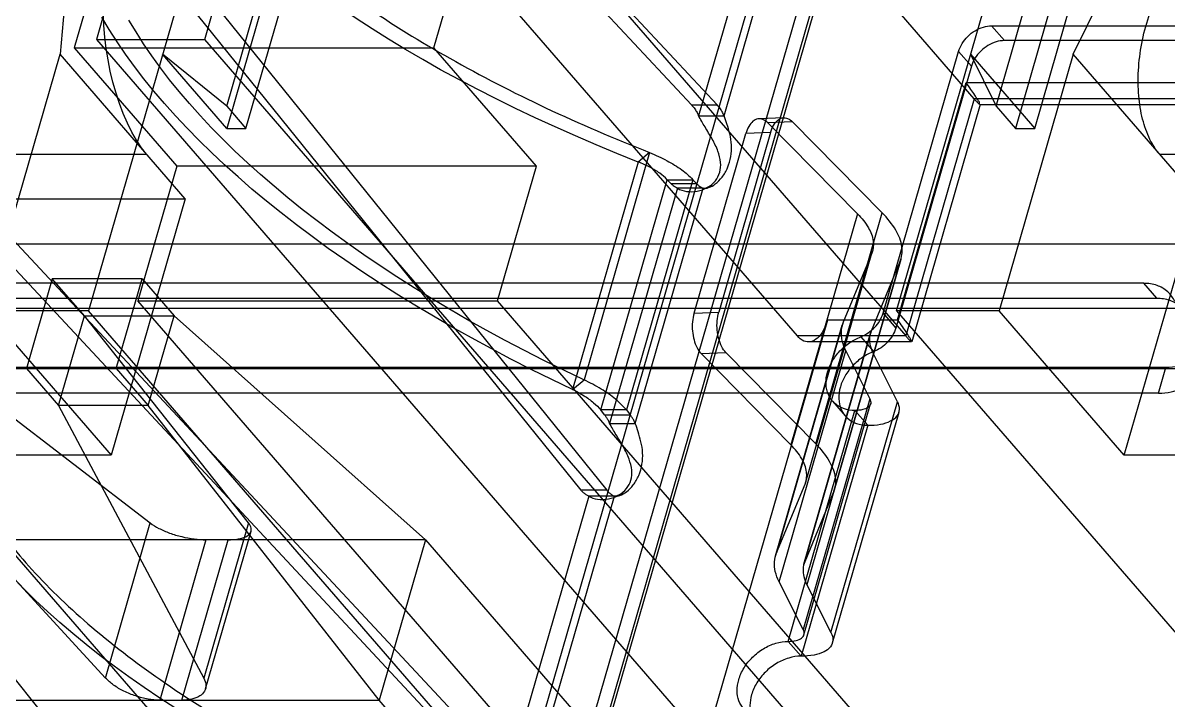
# Model space of a CAD drawing. Header units: millimetres. Extents: x -1 to 407, y -1 to 283.
# Drawn here: x 200.304 to 202.238, y 179.577 to 180.721 of the extents above; entities that cross this region are included whole.
import ezdxf

# ---------------------------------------------------------------- set-up
doc = ezdxf.new("R2010")
doc.units = ezdxf.units.MM
doc.header["$LTSCALE"] = 23.1
doc.linetypes.add('DASHED', pattern=[0.2, 0.1, -0.1])
doc.layers.get('0').update_dxf_attribs({"linetype": 'CONTINUOUS'})

msp = doc.modelspace()

# ---------------------------------------------------------------- linework, layer by layer
at = {"color": 6, "linetype": 'Continuous'}
for p, q in [((201.9103, 180.5925), (200.9144, 181.7425)), ((200.6864, 181.7027), (200.3908, 180.6786)), ((200.7902, 181.5335), (200.4152, 180.2345)), ((201.7792, 180.2345), (202.1542, 181.5335)), ((200.5748, 181.503), (201.4333, 180.582)), ((201.4766, 180.582), (200.6181, 181.503)), ((200.6158, 181.342), (200.4283, 180.6925)), ((200.6113, 180.6925), (200.7988, 181.342)), ((201.6118, 180.192), (200.6158, 181.342)), ((200.7988, 181.342), (201.7947, 180.192)), ((200.6485, 180.58), (200.786, 181.0563)), ((200.8495, 178.395), (201.6182, 181.058)), ((201.9475, 180.58), (202.085, 181.0563)), ((201.5772, 181.0222), (201.4449, 180.5638)), ((201.4882, 180.5638), (201.6205, 181.0222)), ((200.3958, 180.9923), (200.367, 180.6675)), ((202.0774, 180.6675), (202.2361, 180.9923)), ((201.2466, 179.9317), (200.4178, 180.9591)), ((200.4611, 180.9591), (201.2899, 179.9317)), ((201.6969, 180.9556), (200.9469, 178.3575)), ((200.9981, 180.6786), (201.07, 180.9276)), ((201.9398, 180.7157), (201.9614, 180.6907)), ((200.4283, 180.6925), (201.4243, 179.5425)), ((200.4283, 180.6925), (200.6113, 180.6925)), ((201.6072, 179.5425), (200.6113, 180.6925)), ((200.3908, 180.6786), (200.564, 180.4786)), ((200.3908, 180.6786), (200.9981, 180.6786)), ((201.1713, 180.4786), (200.9981, 180.6786)), ((200.242, 180.2345), (200.367, 180.6675)), ((200.5781, 180.4237), (200.367, 180.6675)), ((200.6485, 180.5425), (200.5402, 180.6675)), ((200.6485, 180.58), (200.5402, 180.6675)), ((201.884, 180.6724), (201.9056, 180.6474)), ((201.9042, 180.6675), (202.0125, 180.5425)), ((201.9042, 180.6675), (201.9475, 180.58)), ((202.0774, 180.6675), (201.9524, 180.2345)), ((202.2885, 180.4237), (202.0774, 180.6675)), ((201.781, 180.2194), (201.8966, 180.62)), ((201.8966, 180.62), (204.6051, 180.62)), ((200.6485, 180.58), (200.6809, 180.5425)), ((201.4333, 180.582), (201.4766, 180.582)), ((201.9103, 180.5925), (201.7947, 180.192)), ((201.9206, 180.5828), (201.805, 180.1822)), ((204.4889, 180.5925), (201.9103, 180.5925)), ((204.5164, 180.5825), (201.9204, 180.5825)), ((201.9475, 180.58), (201.98, 180.5425)), ((201.4449, 180.5638), (201.4882, 180.5638)), ((201.5891, 180.5604), (201.5474, 180.5587)), ((201.6036, 180.5538), (201.5619, 180.5521)), ((201.5619, 180.5521), (201.7135, 180.398)), ((201.7552, 180.3997), (201.6036, 180.5538)), ((201.4373, 180.2306), (201.5248, 180.5337)), ((201.5666, 180.5354), (201.4791, 180.2323)), ((201.5666, 180.5354), (201.5248, 180.5337)), ((201.3624, 180.5017), (201.2516, 180.1178)), ((201.3624, 180.5017), (201.3432, 180.4856)), ((200.2317, 180.4987), (200.5132, 180.4987)), ((201.3432, 180.4856), (201.2324, 180.1017)), ((202.2236, 180.4987), (202.505, 180.4987)), ((200.564, 180.4786), (200.4984, 180.2513)), ((201.1713, 180.4786), (200.564, 180.4786)), ((201.1057, 180.2513), (201.1713, 180.4786)), ((201.2798, 180.0671), (201.3921, 180.4559)), ((201.4095, 180.4413), (201.2949, 180.0442)), ((201.4354, 180.4559), (201.3231, 180.0671)), ((201.3382, 180.0442), (201.4528, 180.4413)), ((201.3921, 180.4559), (201.3988, 180.4488)), ((201.3921, 180.4559), (201.4354, 180.4559)), ((201.4421, 180.4488), (201.3988, 180.4488)), ((201.4528, 180.4413), (201.4095, 180.4413)), ((201.4421, 180.4488), (201.4354, 180.4559)), ((199.869, 180.4237), (200.5781, 180.4237)), ((200.5781, 180.4237), (200.4531, 179.9907)), ((202.1635, 179.9907), (202.2885, 180.4237)), ((201.7135, 180.398), (201.601, 180.0083)), ((201.6427, 180.01), (201.7552, 180.3997)), ((202.564, 180.347), (199.4355, 180.347)), ((200.2436, 180.3555), (201.1028, 179.4336)), ((201.1461, 179.4336), (200.2869, 180.3555)), ((201.6249, 179.942), (201.7374, 180.3317)), ((201.6263, 179.946), (201.7388, 180.3357)), ((201.7374, 180.3317), (201.6891, 180.2155)), ((201.785, 180.3169), (201.6725, 179.9272)), ((201.6743, 179.9322), (201.7868, 180.3219)), ((201.7368, 180.2007), (201.785, 180.3169)), ((200.3539, 180.2884), (200.3102, 180.1369)), ((200.4081, 180.2259), (200.3539, 180.2884)), ((200.5055, 180.2884), (200.3539, 180.2884)), ((200.4617, 180.1369), (200.5055, 180.2884)), ((200.5055, 180.2884), (200.5596, 180.2259)), ((202.1968, 180.2809), (199.6636, 180.2809)), ((202.2184, 180.2559), (202.1968, 180.2809)), ((199.6853, 180.2559), (202.2184, 180.2559)), ((201.4835, 179.1138), (200.4984, 180.2513)), ((200.4984, 180.2513), (201.1057, 180.2513)), ((202.0908, 179.1138), (201.1057, 180.2513)), ((199.3177, 180.2387), (202.6194, 180.2387)), ((200.242, 180.2345), (200.4531, 179.9907)), ((200.4152, 180.2345), (200.242, 180.2345)), ((201.6385, 178.822), (200.4152, 180.2345)), ((201.4373, 180.2306), (201.4791, 180.2323)), ((201.7564, 180.2304), (201.778, 180.2054)), ((201.7792, 180.2345), (203.0025, 178.822)), ((201.9524, 180.2345), (201.7792, 180.2345)), ((202.1635, 179.9907), (201.9524, 180.2345)), ((200.0638, 180.2259), (200.5193, 179.8763)), ((200.3643, 180.0744), (200.4081, 180.2259)), ((200.6853, 179.8763), (200.4081, 180.2259)), ((200.4081, 180.2259), (200.5596, 180.2259)), ((200.5159, 180.0744), (200.5596, 180.2259)), ((200.5596, 180.2259), (200.9838, 179.848)), ((201.438, 179.44), (201.663, 180.2194)), ((201.5749, 179.8208), (201.6874, 180.2105)), ((201.6891, 180.2155), (201.5766, 179.8258)), ((201.663, 180.2194), (201.781, 180.2194)), ((201.7947, 180.192), (201.6118, 180.192)), ((201.6229, 179.807), (201.7354, 180.1967)), ((201.6243, 179.811), (201.7368, 180.2007)), ((201.7189, 180.1907), (201.7406, 180.1657)), ((201.8047, 180.1819), (201.6305, 180.1819)), ((201.4494, 180.1624), (201.4911, 180.1641)), ((201.601, 180.0083), (201.4494, 180.1624)), ((201.4911, 180.1641), (201.6427, 180.01)), ((201.581, 179.7771), (201.6935, 180.1668)), ((201.7403, 180.1617), (201.6278, 179.772)), ((201.6935, 180.1668), (201.7341, 180.0861)), ((201.781, 180.081), (201.7403, 180.1617)), ((202.6331, 180.1363), (199.3314, 180.1363)), ((202.2341, 180.1388), (199.701, 180.1388)), ((200.3102, 180.1369), (200.3643, 180.0744)), ((200.3102, 180.1369), (200.4617, 180.1369)), ((200.4617, 180.1369), (200.5159, 180.0744)), ((202.2216, 180.0955), (202.2341, 180.1388)), ((201.2324, 180.1017), (201.2516, 180.1178)), ((202.2216, 180.0955), (199.6885, 180.0955)), ((200.4438, 179.6146), (200.0201, 180.0744)), ((200.3643, 180.0744), (200.6098, 179.6146)), ((200.5159, 180.0744), (200.3643, 180.0744)), ((200.9057, 179.5773), (200.5159, 180.0744)), ((201.7341, 180.0861), (201.6216, 179.6964)), ((201.6229, 179.6876), (201.7354, 180.0773)), ((201.6685, 179.6913), (201.781, 180.081)), ((201.671, 180.0821), (201.6927, 180.0571)), ((201.2862, 180.059), (201.2798, 180.0671)), ((201.3231, 180.0671), (201.2798, 180.0671)), ((201.2862, 180.059), (201.3296, 180.059)), ((201.3231, 180.0671), (201.3296, 180.059)), ((201.6709, 179.6738), (201.7834, 180.0635)), ((201.709, 180.0662), (201.7306, 180.0412)), ((201.2949, 180.0442), (201.3382, 180.0442)), ((200.4531, 179.9907), (199.744, 179.9907)), ((202.8726, 179.9907), (202.1635, 179.9907)), ((201.5766, 179.8258), (201.6249, 179.942)), ((201.2595, 179.9217), (201.1136, 179.4163)), ((201.1569, 179.4163), (201.3028, 179.9217)), ((201.2899, 179.9317), (201.2466, 179.9317)), ((201.3028, 179.9217), (201.2595, 179.9217)), ((201.6725, 179.9272), (201.6243, 179.811)), ((200.4438, 179.6146), (200.5193, 179.8763)), ((200.6853, 179.8763), (200.6098, 179.6146)), ((200.6127, 179.5963), (200.6895, 179.8624)), ((200.9838, 179.848), (200.2694, 179.848)), ((200.7673, 179.273), (200.2694, 179.8479)), ((200.6134, 179.848), (200.5353, 179.5773)), ((200.5724, 179.5773), (200.6506, 179.848)), ((200.9838, 179.848), (200.9057, 179.5773)), ((200.9838, 179.848), (201.4818, 179.273)), ((200.1299, 179.8116), (200.9597, 178.783)), ((201.6216, 179.6964), (201.581, 179.7771)), ((201.6278, 179.772), (201.6685, 179.6913)), ((201.6181, 179.6515), (201.5965, 179.6765)), ((200.1912, 179.5773), (200.9057, 179.5773)), ((201.4037, 179.0023), (200.9057, 179.5773))]:
    msp.add_line(p, q, dxfattribs=at)
at = {"color": 4, "linetype": 'DASHED'}
msp.add_line((195.8282, 163.0326), (201.101, 181.2981), dxfattribs=at)
at = {"color": 7, "linetype": 'Continuous'}
for p, q in [((200.786, 181.0188), (200.6485, 180.5425)), ((200.6809, 180.5425), (200.8184, 181.0188)), ((202.1175, 181.0188), (201.98, 180.5425)), ((202.0125, 180.5425), (202.15, 181.0188)), ((201.6854, 180.9972), (200.9292, 178.3775)), ((200.9508, 178.3525), (201.7071, 180.9722)), ((201.9398, 180.7157), (204.6461, 180.7157)), ((204.6678, 180.6907), (201.9614, 180.6907)), ((201.7564, 180.2304), (201.884, 180.6724)), ((201.9056, 180.6474), (201.778, 180.2054)), ((200.6485, 180.5425), (200.6809, 180.5425)), ((201.98, 180.5425), (202.0125, 180.5425)), ((201.5965, 179.6765), (201.709, 180.0662)), ((201.7306, 180.0412), (201.6181, 179.6515))]:
    msp.add_line(p, q, dxfattribs=at)
at = {"color": 6, "linetype": 'Continuous'}
for points in [[(201.4561, 180.4412), (201.4537, 180.4409), (201.4566, 180.4418), (201.4626, 180.4445), (201.4652, 180.4462)], [(201.3061, 179.9216), (201.3037, 179.9214), (201.3065, 179.9222), (201.3126, 179.9249), (201.3152, 179.9266)]]:
    msp.add_lwpolyline(points, dxfattribs=at)
at = {"color": 6, "linetype": 'Continuous', "extrusion": (0, 0, -1)}
for centre, major_axis, ratio, start_param, end_param in [((201.92, 180.9681), (-1.4564, 0.3624), 0.423626, 5.012153, 5.860427), ((200.5285, 180.672), (-0.0359, 0.1995), 0.402532, -2.545686, -0.974891), ((201.8091, 180.5842), (-1.4252, 0.4706), 0.441408, -1.303516, -0.455242), ((201.8091, 180.5842), (-1.3777, 0.4549), 0.441408, 4.979669, 5.827943), ((201.5887, 179.8206), (-1.4564, 0.3624), 0.423626, -1.271033, -0.422759), ((201.4779, 179.4367), (-1.4252, 0.4706), 0.441408, -1.303516, -0.455242)]:
    msp.add_ellipse(centre, major_axis=major_axis, ratio=ratio, start_param=start_param, end_param=end_param, dxfattribs=at)
at = {"color": 6, "linetype": 'Continuous'}
for points, knots in [([(200.656, 180.9396), (200.6875, 180.9055), (200.7595, 180.8382), (200.8835, 180.7454), (201.0275, 180.6568), (201.1886, 180.5741), (201.303, 180.525), (201.3624, 180.5017)], [0, 0, 0, 0, 0.166516, 0.351845, 0.554284, 0.77135, 1, 1, 1, 1]), ([(202.2236, 180.4987), (202.217, 180.5063), (202.205, 180.5253), (202.1933, 180.5589), (202.1871, 180.5984), (202.1867, 180.6414), (202.1924, 180.6864), (202.2038, 180.7306), (202.2152, 180.7588), (202.2216, 180.772)], [0, 0, 0, 0, 0.105161, 0.232012, 0.371942, 0.522252, 0.681846, 0.846469, 1, 1, 1, 1]), ([(201.9103, 180.5925), (201.9116, 180.5911), (201.9139, 180.5883), (201.9165, 180.5859), (201.9199, 180.5817), (201.9191, 180.5881), (201.9155, 180.5916), (201.911, 180.5997), (201.9043, 180.6089), (201.8994, 180.6161), (201.8966, 180.62)], [0, 0, 0, 0, 0.100311, 0.177137, 0.228834, 0.284454, 0.387218, 0.542318, 0.748529, 1, 1, 1, 1]), ([(201.4333, 180.582), (201.4349, 180.5804), (201.4378, 180.5768), (201.4417, 180.5707), (201.4438, 180.5662), (201.4449, 180.5638)], [0, 0, 0, 0, 0.303776, 0.637359, 1, 1, 1, 1]), ([(201.4882, 180.5638), (201.4871, 180.5662), (201.485, 180.5707), (201.4811, 180.5768), (201.4782, 180.5804), (201.4766, 180.582)], [0, 0, 0, 0, 0.362641, 0.696224, 1, 1, 1, 1]), ([(201.4095, 180.4413), (201.414, 180.4386), (201.4252, 180.4351), (201.443, 180.4356), (201.4603, 180.4417), (201.474, 180.453), (201.4819, 180.4682), (201.4831, 180.486), (201.478, 180.5052), (201.4681, 180.5249), (201.4562, 180.5443), (201.4483, 180.5574), (201.4449, 180.5638)], [0, 0, 0, 0, 0.083232, 0.17913, 0.276517, 0.36648, 0.451411, 0.539602, 0.641056, 0.759817, 0.885225, 1, 1, 1, 1]), ([(201.4528, 180.4413), (201.4558, 180.4408), (201.4634, 180.4423), (201.4745, 180.4489), (201.4859, 180.4603), (201.4948, 180.4762), (201.5002, 180.4948), (201.5012, 180.5143), (201.4982, 180.5328), (201.4934, 180.5491), (201.4898, 180.5592), (201.4882, 180.5638)], [0, 0, 0, 0, 0.06198, 0.151089, 0.2617, 0.387031, 0.519759, 0.6525, 0.781417, 0.900833, 1, 1, 1, 1]), ([(201.5619, 180.5521), (201.5596, 180.5544), (201.5544, 180.5583), (201.5447, 180.5593), (201.5359, 180.5545), (201.5291, 180.5455), (201.5261, 180.5379), (201.5248, 180.5337)], [0, 0, 0, 0, 0.191676, 0.358127, 0.533782, 0.745515, 1, 1, 1, 1]), ([(201.5666, 180.5354), (201.5678, 180.5396), (201.5708, 180.5472), (201.5776, 180.5562), (201.5864, 180.561), (201.5962, 180.56), (201.6013, 180.5561), (201.6036, 180.5538)], [0, 0, 0, 0, 0.254513, 0.466253, 0.641903, 0.808345, 1, 1, 1, 1]), ([(201.3624, 180.5017), (201.3725, 180.4977), (201.3912, 180.489), (201.4159, 180.4739), (201.4297, 180.4621), (201.4354, 180.4559)], [0, 0, 0, 0, 0.374757, 0.712137, 1, 1, 1, 1]), ([(201.3921, 180.4559), (201.3883, 180.4599), (201.379, 180.4676), (201.3625, 180.4775), (201.3499, 180.483), (201.3432, 180.4856)], [0, 0, 0, 0, 0.286977, 0.624422, 1, 1, 1, 1]), ([(201.4095, 180.4413), (201.4082, 180.4418), (201.4057, 180.443), (201.4021, 180.4456), (201.3999, 180.4477), (201.3988, 180.4488)], [0, 0, 0, 0, 0.310646, 0.64253, 1, 1, 1, 1]), ([(201.4421, 180.4488), (201.4432, 180.4477), (201.4454, 180.4456), (201.449, 180.443), (201.4515, 180.4418), (201.4528, 180.4413)], [0, 0, 0, 0, 0.35747, 0.689354, 1, 1, 1, 1]), ([(201.7135, 180.398), (201.7205, 180.391), (201.7319, 180.377), (201.7416, 180.3536), (201.74, 180.3381), (201.7374, 180.3317)], [0, 0, 0, 0, 0.400676, 0.723335, 1, 1, 1, 1]), ([(201.785, 180.3169), (201.7883, 180.3248), (201.7903, 180.3442), (201.7782, 180.3735), (201.7639, 180.3909), (201.7552, 180.3997)], [0, 0, 0, 0, 0.276665, 0.599324, 1, 1, 1, 1]), ([(202.2489, 180.25), (202.2461, 180.2562), (202.2379, 180.2679), (202.2189, 180.2788), (202.2043, 180.2809), (202.1968, 180.2809)], [0, 0, 0, 0, 0.320246, 0.647242, 1, 1, 1, 1]), ([(202.2184, 180.2559), (202.2259, 180.2559), (202.2406, 180.2538), (202.2595, 180.2429), (202.2678, 180.2312), (202.2706, 180.225)], [0, 0, 0, 0, 0.352758, 0.679754, 1, 1, 1, 1]), ([(201.4373, 180.2306), (201.436, 180.2258), (201.4342, 180.2157), (201.4342, 180.2004), (201.4368, 180.1856), (201.4416, 180.1726), (201.4466, 180.1652), (201.4494, 180.1624)], [0, 0, 0, 0, 0.207174, 0.424034, 0.636628, 0.831796, 1, 1, 1, 1]), ([(201.4911, 180.1641), (201.4883, 180.1669), (201.4834, 180.1743), (201.4785, 180.1873), (201.476, 180.2021), (201.4759, 180.2174), (201.4777, 180.2275), (201.4791, 180.2323)], [0, 0, 0, 0, 0.168226, 0.36341, 0.576006, 0.792853, 1, 1, 1, 1]), ([(201.663, 180.2194), (201.6612, 180.2131), (201.6568, 180.2019), (201.6473, 180.1885), (201.6351, 180.181), (201.6215, 180.1826), (201.6148, 180.1885), (201.6118, 180.192)], [0, 0, 0, 0, 0.265761, 0.482512, 0.655126, 0.813504, 1, 1, 1, 1]), ([(201.6891, 180.2155), (201.6871, 180.2107), (201.6847, 180.2001), (201.6865, 180.1832), (201.6907, 180.1723), (201.6935, 180.1668)], [0, 0, 0, 0, 0.308646, 0.63479, 1, 1, 1, 1]), ([(201.7947, 180.192), (201.796, 180.1906), (201.7983, 180.1878), (201.8009, 180.1854), (201.8043, 180.1812), (201.8035, 180.1875), (201.7998, 180.1911), (201.7953, 180.1992), (201.7887, 180.2084), (201.7838, 180.2156), (201.781, 180.2194)], [0, 0, 0, 0, 0.100311, 0.177137, 0.228834, 0.284454, 0.387218, 0.542318, 0.748529, 1, 1, 1, 1]), ([(201.7403, 180.1617), (201.7381, 180.1661), (201.7347, 180.1748), (201.7333, 180.1883), (201.7352, 180.1968), (201.7368, 180.2007)], [0, 0, 0, 0, 0.36521, 0.691354, 1, 1, 1, 1]), ([(202.2797, 180.1567), (202.2781, 180.1528), (202.2706, 180.1453), (202.2542, 180.1399), (202.2413, 180.1388), (202.2341, 180.1388)], [0, 0, 0, 0, 0.249403, 0.578932, 1, 1, 1, 1]), ([(201.3231, 180.0671), (201.3177, 180.0737), (201.3043, 180.0867), (201.2801, 180.1035), (201.2615, 180.1132), (201.2516, 180.1178)], [0, 0, 0, 0, 0.29144, 0.628564, 1, 1, 1, 1]), ([(202.2216, 180.0955), (202.2288, 180.0955), (202.2417, 180.0966), (202.2581, 180.102), (202.2656, 180.1095), (202.2672, 180.1134)], [0, 0, 0, 0, 0.421068, 0.750597, 1, 1, 1, 1]), ([(201.2324, 180.1017), (201.239, 180.0986), (201.2513, 180.0919), (201.2674, 180.0804), (201.2763, 180.0716), (201.2798, 180.0671)], [0, 0, 0, 0, 0.370601, 0.707661, 1, 1, 1, 1]), ([(201.7341, 180.0861), (201.7354, 180.0837), (201.7368, 180.0781), (201.7312, 180.0705), (201.7213, 180.0669), (201.7134, 180.0662), (201.709, 180.0662)], [0, 0, 0, 0, 0.2064, 0.400201, 0.657218, 1, 1, 1, 1]), ([(201.7306, 180.0412), (201.7379, 180.0412), (201.7512, 180.0421), (201.7684, 180.0471), (201.7808, 180.0556), (201.7856, 180.0686), (201.7829, 180.077), (201.781, 180.081)], [0, 0, 0, 0, 0.27883, 0.505034, 0.681047, 0.831325, 1, 1, 1, 1]), ([(201.2862, 180.059), (201.2874, 180.0576), (201.2895, 180.0546), (201.2924, 180.0496), (201.2941, 180.0461), (201.2949, 180.0442)], [0, 0, 0, 0, 0.311272, 0.644867, 1, 1, 1, 1]), ([(201.3382, 180.0442), (201.3374, 180.0461), (201.3357, 180.0496), (201.3328, 180.0546), (201.3307, 180.0576), (201.3296, 180.059)], [0, 0, 0, 0, 0.355133, 0.688728, 1, 1, 1, 1]), ([(201.2595, 179.9217), (201.264, 179.919), (201.2752, 179.9155), (201.293, 179.916), (201.3103, 179.9221), (201.324, 179.9334), (201.3319, 179.9486), (201.3331, 179.9664), (201.3279, 179.9856), (201.3181, 180.0053), (201.3062, 180.0247), (201.2983, 180.0378), (201.2949, 180.0442)], [0, 0, 0, 0, 0.083236, 0.179127, 0.276503, 0.36646, 0.451392, 0.539586, 0.641042, 0.759801, 0.88521, 1, 1, 1, 1]), ([(201.3028, 179.9217), (201.3058, 179.9212), (201.3134, 179.9228), (201.3245, 179.9293), (201.3359, 179.9407), (201.3448, 179.9567), (201.3502, 179.9752), (201.3512, 179.9947), (201.3482, 180.0132), (201.3434, 180.0295), (201.3398, 180.0396), (201.3382, 180.0442)], [0, 0, 0, 0, 0.061981, 0.151086, 0.261692, 0.387019, 0.519745, 0.652487, 0.781407, 0.900826, 1, 1, 1, 1]), ([(201.6249, 179.942), (201.6275, 179.9483), (201.6291, 179.9639), (201.6194, 179.9873), (201.608, 180.0012), (201.601, 180.0083)], [0, 0, 0, 0, 0.276665, 0.599324, 1, 1, 1, 1]), ([(201.6427, 180.01), (201.6514, 180.0012), (201.6657, 179.9838), (201.6778, 179.9545), (201.6758, 179.9351), (201.6725, 179.9272)], [0, 0, 0, 0, 0.400676, 0.723335, 1, 1, 1, 1]), ([(201.2595, 179.9217), (201.258, 179.9223), (201.2548, 179.9239), (201.2505, 179.9274), (201.2479, 179.9302), (201.2466, 179.9317)], [0, 0, 0, 0, 0.305002, 0.636528, 1, 1, 1, 1]), ([(201.2899, 179.9317), (201.2912, 179.9302), (201.2938, 179.9274), (201.2981, 179.9239), (201.3013, 179.9223), (201.3028, 179.9217)], [0, 0, 0, 0, 0.363472, 0.694998, 1, 1, 1, 1]), ([(200.2439, 179.8954), (200.2662, 179.8607), (200.3211, 179.7915), (200.423, 179.695), (200.5477, 179.6009), (200.6927, 179.5112), (200.8554, 179.4275), (200.9711, 179.3778), (201.0312, 179.3542)], [0, 0, 0, 0, 0.127569, 0.272318, 0.433762, 0.610411, 0.800063, 1, 1, 1, 1]), ([(200.5193, 179.8763), (200.5238, 179.8728), (200.5345, 179.8665), (200.5524, 179.8588), (200.5724, 179.8529), (200.593, 179.849), (200.6068, 179.848), (200.6134, 179.848)], [0, 0, 0, 0, 0.17084, 0.370229, 0.585007, 0.800011, 1, 1, 1, 1]), ([(200.6506, 179.848), (200.6563, 179.848), (200.6665, 179.8486), (200.6795, 179.852), (200.6888, 179.8582), (200.6908, 179.8682), (200.6874, 179.8737), (200.6853, 179.8763)], [0, 0, 0, 0, 0.293035, 0.523145, 0.690294, 0.828483, 1, 1, 1, 1]), ([(201.581, 179.7771), (201.5782, 179.7826), (201.574, 179.7935), (201.5722, 179.8104), (201.5746, 179.821), (201.5766, 179.8258)], [0, 0, 0, 0, 0.36521, 0.691354, 1, 1, 1, 1]), ([(201.6243, 179.811), (201.6227, 179.8071), (201.6208, 179.7986), (201.6222, 179.7851), (201.6256, 179.7764), (201.6278, 179.772)], [0, 0, 0, 0, 0.308646, 0.63479, 1, 1, 1, 1]), ([(201.5965, 179.6765), (201.6009, 179.6765), (201.6088, 179.6772), (201.6187, 179.6808), (201.6243, 179.6883), (201.6229, 179.694), (201.6216, 179.6964)], [0, 0, 0, 0, 0.342782, 0.599799, 0.7936, 1, 1, 1, 1]), ([(201.6685, 179.6913), (201.6704, 179.6873), (201.6731, 179.6789), (201.6683, 179.6659), (201.6559, 179.6574), (201.6387, 179.6524), (201.6254, 179.6515), (201.6181, 179.6515)], [0, 0, 0, 0, 0.168689, 0.318974, 0.494993, 0.721193, 1, 1, 1, 1]), ([(200.5353, 179.5773), (200.5287, 179.5773), (200.515, 179.5787), (200.4947, 179.5838), (200.4751, 179.5917), (200.4577, 179.6018), (200.4479, 179.6101), (200.4438, 179.6146)], [0, 0, 0, 0, 0.196209, 0.407242, 0.620072, 0.821461, 1, 1, 1, 1]), ([(200.6098, 179.6146), (200.6117, 179.6109), (200.6145, 179.6034), (200.6119, 179.5915), (200.6025, 179.583), (200.5887, 179.5782), (200.5782, 179.5773), (200.5724, 179.5773)], [0, 0, 0, 0, 0.187444, 0.349023, 0.523067, 0.738056, 1, 1, 1, 1]), ([(200.9204, 178.9703), (200.8613, 178.9981), (200.7477, 179.056), (200.5885, 179.1519), (200.4468, 179.2534), (200.3253, 179.3585), (200.2264, 179.4651), (200.1736, 179.5405), (200.1522, 179.5779)], [0, 0, 0, 0, 0.197165, 0.385147, 0.561273, 0.72334, 0.869796, 1, 1, 1, 1])]:
    msp.add_open_spline(points, degree=3, knots=knots, dxfattribs=at)
at = {"color": 7, "linetype": 'Continuous'}
for points, knots in [([(201.884, 180.6724), (201.8853, 180.6771), (201.8896, 180.6864), (201.8992, 180.6983), (201.9115, 180.7079), (201.9253, 180.7141), (201.9351, 180.7157), (201.9398, 180.7157)], [0, 0, 0, 0, 0.195347, 0.401193, 0.609452, 0.811382, 1, 1, 1, 1]), ([(201.9614, 180.6907), (201.9567, 180.6907), (201.9469, 180.6891), (201.9331, 180.6829), (201.9209, 180.6733), (201.9112, 180.6614), (201.907, 180.6521), (201.9056, 180.6474)], [0, 0, 0, 0, 0.188618, 0.390548, 0.598807, 0.804653, 1, 1, 1, 1]), ([(201.7189, 180.1907), (201.7233, 180.1924), (201.7318, 180.1969), (201.7428, 180.2062), (201.7513, 180.2175), (201.7551, 180.2261), (201.7564, 180.2304)], [0, 0, 0, 0, 0.251556, 0.508074, 0.760308, 1, 1, 1, 1]), ([(201.6628, 180.1312), (201.6646, 180.1376), (201.6703, 180.1505), (201.6832, 180.1674), (201.6996, 180.1813), (201.7123, 180.1881), (201.7189, 180.1907)], [0, 0, 0, 0, 0.239692, 0.491926, 0.748444, 1, 1, 1, 1]), ([(201.778, 180.2054), (201.7768, 180.2011), (201.773, 180.1925), (201.7644, 180.1812), (201.7535, 180.1719), (201.745, 180.1674), (201.7406, 180.1657)], [0, 0, 0, 0, 0.239692, 0.491926, 0.748444, 1, 1, 1, 1]), ([(201.7406, 180.1657), (201.734, 180.1631), (201.7212, 180.1563), (201.7048, 180.1424), (201.692, 180.1255), (201.6863, 180.1126), (201.6844, 180.1062)], [0, 0, 0, 0, 0.251556, 0.508074, 0.760308, 1, 1, 1, 1]), ([(201.709, 180.0662), (201.7025, 180.0662), (201.6899, 180.0681), (201.6736, 180.0776), (201.6629, 180.0928), (201.659, 180.1116), (201.6609, 180.1247), (201.6628, 180.1312)], [0, 0, 0, 0, 0.20694, 0.398676, 0.586626, 0.784264, 1, 1, 1, 1]), ([(201.6844, 180.1062), (201.6826, 180.0997), (201.6807, 180.0866), (201.6845, 180.0678), (201.6952, 180.0526), (201.7115, 180.0431), (201.7242, 180.0412), (201.7306, 180.0412)], [0, 0, 0, 0, 0.215736, 0.413374, 0.601324, 0.79306, 1, 1, 1, 1]), ([(201.5128, 179.6115), (201.5148, 179.6186), (201.5212, 179.6325), (201.5356, 179.6504), (201.554, 179.6648), (201.5747, 179.6741), (201.5894, 179.6765), (201.5965, 179.6765)], [0, 0, 0, 0, 0.195347, 0.401193, 0.609452, 0.811382, 1, 1, 1, 1]), ([(201.6181, 179.6515), (201.6111, 179.6515), (201.5964, 179.6491), (201.5757, 179.6398), (201.5573, 179.6254), (201.5428, 179.6075), (201.5365, 179.5936), (201.5344, 179.5865)], [0, 0, 0, 0, 0.188618, 0.390548, 0.598807, 0.804653, 1, 1, 1, 1]), ([(201.5346, 179.552), (201.5297, 179.5545), (201.5207, 179.5612), (201.512, 179.5759), (201.5092, 179.5935), (201.511, 179.6055), (201.5128, 179.6115)], [0, 0, 0, 0, 0.238439, 0.476233, 0.727388, 1, 1, 1, 1]), ([(201.5344, 179.5865), (201.5327, 179.5805), (201.5308, 179.5685), (201.5337, 179.5509), (201.5423, 179.5362), (201.5513, 179.5295), (201.5562, 179.527)], [0, 0, 0, 0, 0.272612, 0.523767, 0.761561, 1, 1, 1, 1])]:
    msp.add_open_spline(points, degree=3, knots=knots, dxfattribs=at)

doc.saveas('drawing.dxf')
